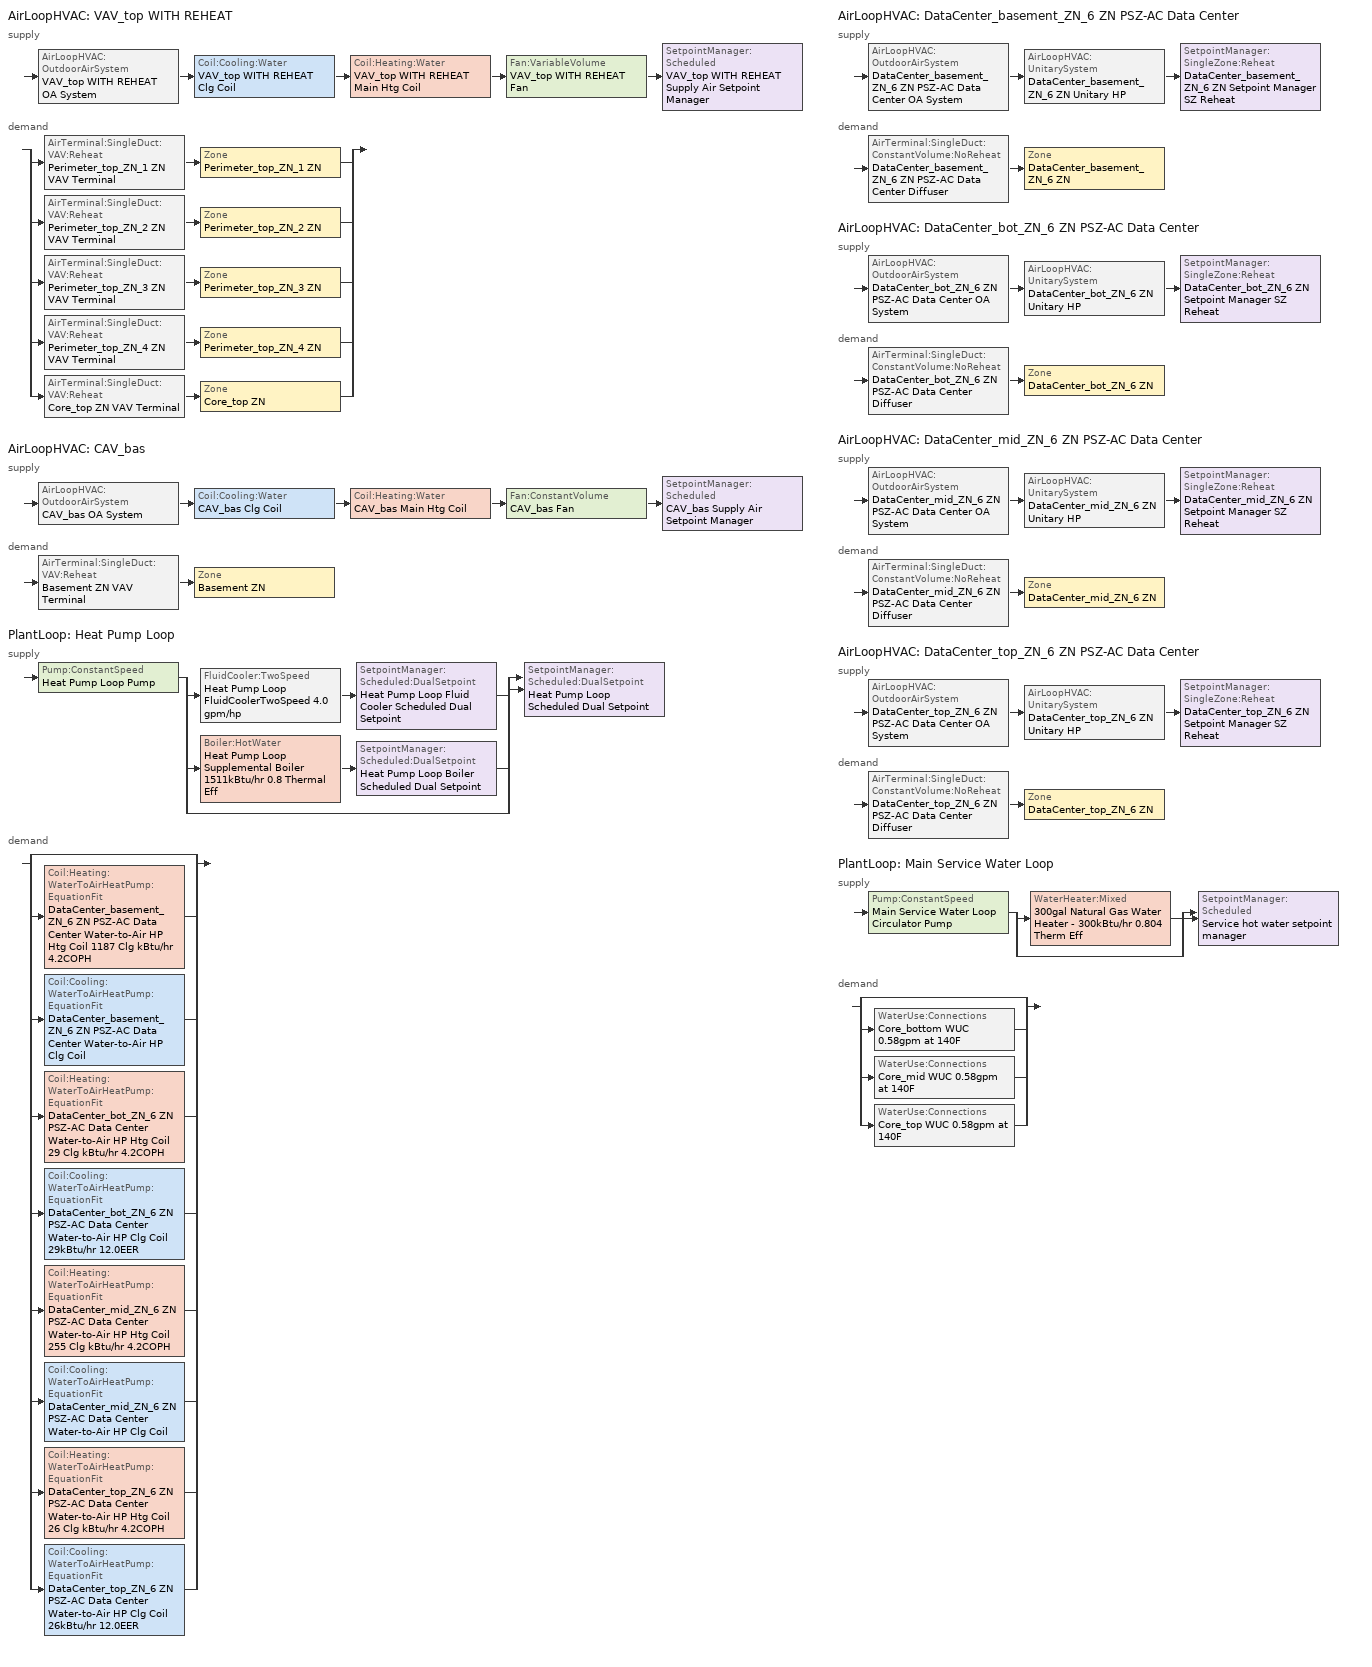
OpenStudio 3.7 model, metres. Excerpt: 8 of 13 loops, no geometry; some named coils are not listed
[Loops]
AirLoopHVAC 'VAV_top WITH REHEAT'
 supply: AirLoopHVAC:OutdoorAirSystem 'VAV_top WITH REHEAT OA System' > Coil:Cooling:Water 'VAV_top WITH REHEAT Clg Coil' > Coil:Heating:Water 'VAV_top WITH REHEAT Main Htg Coil' > Fan:VariableVolume 'VAV_top WITH REHEAT Fan' > SetpointManager:Scheduled 'VAV_top WITH REHEAT Supply Air Setpoint Manager'
 demand: split
  | AirTerminal:SingleDuct:VAV:Reheat 'Perimeter_top_ZN_1 ZN VAV Terminal' > Zone 'Perimeter_top_ZN_1 ZN'
  | AirTerminal:SingleDuct:VAV:Reheat 'Perimeter_top_ZN_2 ZN VAV Terminal' > Zone 'Perimeter_top_ZN_2 ZN'
  | AirTerminal:SingleDuct:VAV:Reheat 'Perimeter_top_ZN_3 ZN VAV Terminal' > Zone 'Perimeter_top_ZN_3 ZN'
  | AirTerminal:SingleDuct:VAV:Reheat 'Perimeter_top_ZN_4 ZN VAV Terminal' > Zone 'Perimeter_top_ZN_4 ZN'
  | AirTerminal:SingleDuct:VAV:Reheat 'Core_top ZN VAV Terminal' > Zone 'Core_top ZN'
AirLoopHVAC 'CAV_bas'
 supply: AirLoopHVAC:OutdoorAirSystem 'CAV_bas OA System' > Coil:Cooling:Water 'CAV_bas Clg Coil' > Coil:Heating:Water 'CAV_bas Main Htg Coil' > Fan:ConstantVolume 'CAV_bas Fan' > SetpointManager:Scheduled 'CAV_bas Supply Air Setpoint Manager'
 demand: AirTerminal:SingleDuct:VAV:Reheat 'Basement ZN VAV Terminal' > Zone 'Basement ZN'
PlantLoop 'Heat Pump Loop'
 supply: Pump:ConstantSpeed 'Heat Pump Loop Pump' > split
  | FluidCooler:TwoSpeed 'Heat Pump Loop FluidCoolerTwoSpeed 4.0 gpm/hp' > SetpointManager:Scheduled:DualSetpoint 'Heat Pump Loop Fluid Cooler Scheduled Dual Setpoint'
  | Boiler:HotWater 'Heat Pump Loop Supplemental Boiler 1511kBtu/hr 0.8 Thermal Eff' > SetpointManager:Scheduled:DualSetpoint 'Heat Pump Loop Boiler Scheduled Dual Setpoint'
  | bypass
  join > SetpointManager:Scheduled:DualSetpoint 'Heat Pump Loop Scheduled Dual Setpoint'
 demand: split
  | bypass
  | Coil:Heating:WaterToAirHeatPump:EquationFit 'DataCenter_basement_ZN_6 ZN PSZ-AC Data Center Water-to-Air HP Htg Coil 1187 Clg kBtu/hr 4.2COPH'
  | Coil:Cooling:WaterToAirHeatPump:EquationFit 'DataCenter_basement_ZN_6 ZN PSZ-AC Data Center Water-to-Air HP Clg Coil'
  | Coil:Heating:WaterToAirHeatPump:EquationFit 'DataCenter_bot_ZN_6 ZN PSZ-AC Data Center Water-to-Air HP Htg Coil 29 Clg kBtu/hr 4.2COPH'
  | Coil:Cooling:WaterToAirHeatPump:EquationFit 'DataCenter_bot_ZN_6 ZN PSZ-AC Data Center Water-to-Air HP Clg Coil 29kBtu/hr 12.0EER'
  | Coil:Heating:WaterToAirHeatPump:EquationFit 'DataCenter_mid_ZN_6 ZN PSZ-AC Data Center Water-to-Air HP Htg Coil 255 Clg kBtu/hr 4.2COPH'
  | Coil:Cooling:WaterToAirHeatPump:EquationFit 'DataCenter_mid_ZN_6 ZN PSZ-AC Data Center Water-to-Air HP Clg Coil'
  | Coil:Heating:WaterToAirHeatPump:EquationFit 'DataCenter_top_ZN_6 ZN PSZ-AC Data Center Water-to-Air HP Htg Coil 26 Clg kBtu/hr 4.2COPH'
  | Coil:Cooling:WaterToAirHeatPump:EquationFit 'DataCenter_top_ZN_6 ZN PSZ-AC Data Center Water-to-Air HP Clg Coil 26kBtu/hr 12.0EER'
AirLoopHVAC 'DataCenter_basement_ZN_6 ZN PSZ-AC Data Center'
 supply: AirLoopHVAC:OutdoorAirSystem 'DataCenter_basement_ZN_6 ZN PSZ-AC Data Center OA System' > AirLoopHVAC:UnitarySystem 'DataCenter_basement_ZN_6 ZN Unitary HP' > SetpointManager:SingleZone:Reheat 'DataCenter_basement_ZN_6 ZN Setpoint Manager SZ Reheat'
 demand: AirTerminal:SingleDuct:ConstantVolume:NoReheat 'DataCenter_basement_ZN_6 ZN PSZ-AC Data Center Diffuser' > Zone 'DataCenter_basement_ZN_6 ZN'
AirLoopHVAC 'DataCenter_bot_ZN_6 ZN PSZ-AC Data Center'
 supply: AirLoopHVAC:OutdoorAirSystem 'DataCenter_bot_ZN_6 ZN PSZ-AC Data Center OA System' > AirLoopHVAC:UnitarySystem 'DataCenter_bot_ZN_6 ZN Unitary HP' > SetpointManager:SingleZone:Reheat 'DataCenter_bot_ZN_6 ZN Setpoint Manager SZ Reheat'
 demand: AirTerminal:SingleDuct:ConstantVolume:NoReheat 'DataCenter_bot_ZN_6 ZN PSZ-AC Data Center Diffuser' > Zone 'DataCenter_bot_ZN_6 ZN'
AirLoopHVAC 'DataCenter_mid_ZN_6 ZN PSZ-AC Data Center'
 supply: AirLoopHVAC:OutdoorAirSystem 'DataCenter_mid_ZN_6 ZN PSZ-AC Data Center OA System' > AirLoopHVAC:UnitarySystem 'DataCenter_mid_ZN_6 ZN Unitary HP' > SetpointManager:SingleZone:Reheat 'DataCenter_mid_ZN_6 ZN Setpoint Manager SZ Reheat'
 demand: AirTerminal:SingleDuct:ConstantVolume:NoReheat 'DataCenter_mid_ZN_6 ZN PSZ-AC Data Center Diffuser' > Zone 'DataCenter_mid_ZN_6 ZN'
AirLoopHVAC 'DataCenter_top_ZN_6 ZN PSZ-AC Data Center'
 supply: AirLoopHVAC:OutdoorAirSystem 'DataCenter_top_ZN_6 ZN PSZ-AC Data Center OA System' > AirLoopHVAC:UnitarySystem 'DataCenter_top_ZN_6 ZN Unitary HP' > SetpointManager:SingleZone:Reheat 'DataCenter_top_ZN_6 ZN Setpoint Manager SZ Reheat'
 demand: AirTerminal:SingleDuct:ConstantVolume:NoReheat 'DataCenter_top_ZN_6 ZN PSZ-AC Data Center Diffuser' > Zone 'DataCenter_top_ZN_6 ZN'
PlantLoop 'Main Service Water Loop'
 supply: Pump:ConstantSpeed 'Main Service Water Loop Circulator Pump' > split
  | WaterHeater:Mixed '300gal Natural Gas Water Heater - 300kBtu/hr 0.804 Therm Eff'
  | bypass
  join > SetpointManager:Scheduled 'Service hot water setpoint manager'
 demand: split
  | bypass
  | WaterUse:Connections 'Core_bottom WUC 0.58gpm at 140F'
  | WaterUse:Connections 'Core_mid WUC 0.58gpm at 140F'
  | WaterUse:Connections 'Core_top WUC 0.58gpm at 140F'
[Sizing:Zone] Zone Cooling Design Supply Air Temperature Input Method=SupplyAirTemperature; Zone Cooling Design Supply Air Temperature {C}=12.7778; Zone Cooling Design Supply Air Temperature Difference {deltaC}=11.11; Zone Heating Design Supply Air Temperature Input Method=SupplyAirTemperature; Zone Heating Design Supply Air Temperature Difference {deltaC}=11.11; Zone Cooling Design Supply Air Humidity Ratio {kg-H2O/kg-air}=0.0085; Zone Heating Design Supply Air Humidity Ratio {kg-H2O/kg-air}=0.008; Heating Design Air Flow Method=DesignDay; Account for Dedicated Outdoor Air System=No; Dedicated Outdoor Air System Control Strategy=NeutralSupplyAir; Dedicated Outdoor Air Low Setpoint Temperature for Design {C}=autosize; Dedicated Outdoor Air High Setpoint Temperature for Design {C}=autosize; Zone Load Sizing Method=Sensible Load Only No Latent Load; Zone Latent Cooling Design Supply Air Humidity Ratio Input Method=HumidityRatioDifference; Zone Cooling Design Supply Air Humidity Ratio Difference {kgWater/kgDryAir}=0.005; Zone Latent Heating Design Supply Air Humidity Ratio Input Method=HumidityRatioDifference; Zone Humidification Design Supply Air Humidity Ratio Difference {kgWater/kgDryAir}=0.005
Name | Zone Heating Design Supply Air Temperature {C} | Cooling Design Air Flow Method
Basement ZN | 50 | DesignDayWithLimit
Core_top ZN; Perimeter_top_ZN_1 ZN; Perimeter_top_ZN_2 ZN; Perimeter_top_ZN_3 ZN; Perimeter_top_ZN_4 ZN | 40 | DesignDayWithLimit
DataCenter_basement_ZN_6 ZN; DataCenter_bot_ZN_6 ZN; DataCenter_mid_ZN_6 ZN; DataCenter_top_ZN_6 ZN | 40 | DesignDay
[Zone equipment]
Basement ZN: Basement ZN VAV Terminal
Core_top ZN: Core_top ZN VAV Terminal
DataCenter_basement_ZN_6 ZN: DataCenter_basement_ZN_6 ZN PSZ-AC Data Center Diffuser
DataCenter_bot_ZN_6 ZN: DataCenter_bot_ZN_6 ZN PSZ-AC Data Center Diffuser
DataCenter_mid_ZN_6 ZN: DataCenter_mid_ZN_6 ZN PSZ-AC Data Center Diffuser
DataCenter_top_ZN_6 ZN: DataCenter_top_ZN_6 ZN PSZ-AC Data Center Diffuser
Perimeter_top_ZN_1 ZN: Perimeter_top_ZN_1 ZN VAV Terminal
Perimeter_top_ZN_2 ZN: Perimeter_top_ZN_2 ZN VAV Terminal
Perimeter_top_ZN_3 ZN: Perimeter_top_ZN_3 ZN VAV Terminal
Perimeter_top_ZN_4 ZN: Perimeter_top_ZN_4 ZN VAV Terminal
[PlantLoop] Minimum Loop Temperature {C}=10; Plant Loop Volume {m3}=Autocalculate
Name | Fluid Type | Glycol Concentration | Maximum Loop Temperature {C} | Load Distribution Scheme
Heat Pump Loop | EthyleneGlycol | 40 | 35 | SequentialLoad
Main Service Water Loop |  | 0 | 60 | Optimal
[Sizing:Plant] Loop Type=Heating; Sizing Option=NonCoincident; Zone Timesteps in Averaging Window=1; Coincident Sizing Factor Mode=None
Name | Design Loop Exit Temperature {C} | Loop Design Temperature Difference {deltaC}
Heat Pump Loop | 39 | 11
Main Service Water Loop | 60 | 5
[SetpointManager:Scheduled] Control Variable=Temperature
Name | Schedule | Setpoint Node or NodeList
VAV_top WITH REHEAT Supply Air Setpoint Manager | Supply Air Temp - 55.0F 2 | VAV_top WITH REHEAT Supply Outlet Node
CAV_bas Supply Air Setpoint Manager | Supply Air Temp - 55.0F 3 | CAV_bas Supply Outlet Node
Service hot water setpoint manager | Service Water Loop Temp - 140F | Main Service Water Loop Supply Outlet Node
[Boiler:HotWater]
Heat Pump Loop Supplemental Boiler 1511kBtu/hr 0.8 Thermal Eff: Fuel Type=NaturalGas; Nominal Thermal Efficiency=0.8; Efficiency Curve Temperature Evaluation Variable=LeavingBoiler; Normalized Boiler Efficiency Curve=Boiler with No Minimum Turndown; Minimum Part Load Ratio=0; Maximum Part Load Ratio=1.2; Optimum Part Load Ratio=1; Water Outlet Upper Temperature Limit {C}=95; Boiler Flow Mode=ConstantFlow; On Cycle Parasitic Electric Load {W}=0; Off Cycle Parasitic Fuel Load {W}=0; Sizing Factor=1
[Pump:ConstantSpeed] Rated Flow Rate {m3/s}=autosize; Rated Power Consumption {W}=autosize; Fraction of Motor Inefficiencies to Fluid Stream=0; Pump Control Type=Intermittent; Design Power Sizing Method=PowerPerFlowPerPressure; Design Electric Power per Unit Flow Rate {W/(m3/s)}=348701.1; Design Shaft Power per Unit Flow Rate per Unit Head {W-s/m3-Pa}=1.28205
Name | Rated Pump Head {Pa} | Motor Efficiency
Heat Pump Loop Pump | 179344 | 0.875
Main Service Water Loop Circulator Pump | 29891 | 0.825
[AirLoopHVAC] Design Supply Air Flow Rate {m3/s}=autosize; Design Return Air Flow Fraction of Supply Air Flow=1
Name | Availability Schedule
VAV_top WITH REHEAT; CAV_bas | OfficeLarge HVACOperationSchd
DataCenter_basement_ZN_6 ZN PSZ-AC Data Center; DataCenter_bot_ZN_6 ZN PSZ-AC Data Center; DataCenter_mid_ZN_6 ZN PSZ-AC Data Center; DataCenter_top_ZN_6 ZN PSZ-AC Data Center | Always On Discrete
[Sizing:System] Type of Load to Size On=Sensible; Preheat Design Temperature {C}=7.22222; Preheat Design Humidity Ratio {kg-H2O/kg-Air}=0.008; Precool Design Temperature {C}=12.7778; Precool Design Humidity Ratio {kg-H2O/kg-Air}=0.008; Central Cooling Design Supply Air Temperature {C}=12.7778; Sizing Option=Coincident; 100% Outdoor Air in Cooling=No; 100% Outdoor Air in Heating=No; Central Cooling Design Supply Air Humidity Ratio {kg-H2O/kg-Air}=0.0085; Central Heating Design Supply Air Humidity Ratio {kg-H2O/kg-Air}=0.008; Cooling Design Air Flow Method=DesignDay; Cooling Design Air Flow Rate {m3/s}=0; Heating Design Air Flow Method=DesignDay; Heating Design Air Flow Rate {m3/s}=0; System Outdoor Air Method=ZoneSum; Zone Maximum Outdoor Air Fraction=1; Cooling Supply Air Flow Rate Per Floor Area {m3/s-m2}=0.00996765; Cooling Fraction of Autosized Cooling Supply Air Flow Rate=1; Cooling Supply Air Flow Rate Per Unit Cooling Capacity {m3/s-W}=3.94755e-05; Heating Supply Air Flow Rate Per Floor Area {m3/s-m2}=0.00996765; Heating Fraction of Autosized Heating Supply Air Flow Rate=1; Heating Fraction of Autosized Cooling Supply Air Flow Rate=1; Heating Supply Air Flow Rate Per Unit Heating Capacity {m3/s-W}=3.15882e-05; Cooling Design Capacity Method=CoolingDesignCapacity; Cooling Design Capacity {W}=autosize; Cooling Design Capacity Per Floor Area {W/m2}=234.7; Fraction of Autosized Cooling Design Capacity=1; Heating Design Capacity Method=HeatingDesignCapacity; Heating Design Capacity {W}=autosize; Heating Design Capacity Per Floor Area {W/m2}=157; Fraction of Autosized Heating Design Capacity=1; Central Cooling Capacity Control Method=OnOff
Name | Design Outdoor Air Flow Rate {m3/s} | Central Heating Maximum System Air Flow Ratio | Central Heating Design Supply Air Temperature {C}
VAV_top WITH REHEAT | 2.53819 | 0.3 | 12.7778
CAV_bas | Autosize | 1 | 16.6667
DataCenter_basement_ZN_6 ZN PSZ-AC Data Center; DataCenter_bot_ZN_6 ZN PSZ-AC Data Center; DataCenter_mid_ZN_6 ZN PSZ-AC Data Center; DataCenter_top_ZN_6 ZN PSZ-AC Data Center | Autosize | 1 | 40
[Fan:VariableVolume]
VAV_top WITH REHEAT Fan: Availability Schedule=Always On Discrete; Fan Total Efficiency=0.6045; Pressure Rise {Pa}=1389.92; Maximum Flow Rate {m3/s}=Autosize; Fan Power Minimum Flow Rate Input Method=Fraction; Fan Power Minimum Flow Fraction=0.25; Fan Power Minimum Air Flow Rate {m3/s}=0; Motor Efficiency=0.93; Motor In Airstream Fraction=1; Fan Power Coefficient 1=0.04076; Fan Power Coefficient 2=0.0881; Fan Power Coefficient 3=-0.0729; Fan Power Coefficient 4=0.9437; Fan Power Coefficient 5=0
[Controller:OutdoorAir] Minimum Outdoor Air Flow Rate {m3/s}=autosize; Maximum Outdoor Air Flow Rate {m3/s}=Autosize; Economizer Control Type=NoEconomizer; Economizer Control Action Type=ModulateFlow; Economizer Maximum Limit Enthalpy {J/kg}=64000; Minimum Limit Type=FixedMinimum; High Humidity Control=No; Heat Recovery Bypass Control Type=BypassWhenWithinEconomizerLimits; Economizer Operation Staging=InterlockedWithMechanicalCooling
Name | Economizer Maximum Limit Dry-Bulb Temperature {C} | Lockout Type | Minimum Outdoor Air Schedule | Controller Mechanical Ventilation | Minimum Fraction of Outdoor Air Schedule
VAV_top WITH REHEAT OA Controller | 12.7778 | LockoutWithHeating | OfficeLarge MinOA_MotorizedDamper_Sched | VAV_top WITH REHEAT Vent Controller
CAV_bas OA Controller | 12.7778 | LockoutWithHeating | OfficeLarge HVACOperationSchd | CAV_bas Vent Controller | OfficeLarge MinOA_MotorizedDamper_Sched
DataCenter_basement_ZN_6 ZN PSZ-AC Data Center OA System Controller | 28 | LockoutWithCompressor | DataCenter_basement_ZN_6 ZN PSZ-AC Data Center Occ Sch | Controller Mechanical Ventilation 1
DataCenter_bot_ZN_6 ZN PSZ-AC Data Center OA System Controller | 28 | LockoutWithCompressor | DataCenter_bot_ZN_6 ZN PSZ-AC Data Center Occ Sch | Controller Mechanical Ventilation 2
DataCenter_mid_ZN_6 ZN PSZ-AC Data Center OA System Controller | 28 | LockoutWithCompressor | DataCenter_mid_ZN_6 ZN PSZ-AC Data Center Occ Sch | Controller Mechanical Ventilation 3
DataCenter_top_ZN_6 ZN PSZ-AC Data Center OA System Controller | 28 | LockoutWithCompressor | DataCenter_top_ZN_6 ZN PSZ-AC Data Center Occ Sch | Controller Mechanical Ventilation 4
[Controller:MechanicalVentilation] Availability Schedule=Always On Discrete
Name | System Outdoor Air Method
VAV_top WITH REHEAT Vent Controller; CAV_bas Vent Controller | ZoneSum
Controller Mechanical Ventilation 1; Controller Mechanical Ventilation 2; Controller Mechanical Ventilation 3; Controller Mechanical Ventilation 4
[AirLoopHVAC:OutdoorAirSystem]
Name | Controller
VAV_top WITH REHEAT OA System | VAV_top WITH REHEAT OA Controller
CAV_bas OA System | CAV_bas OA Controller
DataCenter_basement_ZN_6 ZN PSZ-AC Data Center OA System | DataCenter_basement_ZN_6 ZN PSZ-AC Data Center OA System Controller
DataCenter_bot_ZN_6 ZN PSZ-AC Data Center OA System | DataCenter_bot_ZN_6 ZN PSZ-AC Data Center OA System Controller
DataCenter_mid_ZN_6 ZN PSZ-AC Data Center OA System | DataCenter_mid_ZN_6 ZN PSZ-AC Data Center OA System Controller
DataCenter_top_ZN_6 ZN PSZ-AC Data Center OA System | DataCenter_top_ZN_6 ZN PSZ-AC Data Center OA System Controller
[AirTerminal:SingleDuct:VAV:Reheat] Availability Schedule=Always On Discrete; Maximum Air Flow Rate {m3/s}=AutoSize; Zone Minimum Air Flow Input Method=Constant; Fixed Minimum Air Flow Rate {m3/s}=0; Maximum Hot Water or Steam Flow Rate {m3/s}=AutoSize; Minimum Hot Water or Steam Flow Rate {m3/s}=0; Convergence Tolerance=0.001; Damper Heating Action=ReverseWithLimits; Maximum Flow Fraction During Reheat=0.5; Control For Outdoor Air=No
Name | Constant Minimum Air Flow Fraction | Reheat Coil | Maximum Flow per Zone Floor Area During Reheat {m3/s-m2} | Maximum Reheat Air Temperature {C}
Perimeter_top_ZN_1 ZN VAV Terminal | 0.3 | Perimeter_top_ZN_1 ZN Reheat Coil | AutoSize | 40
Perimeter_top_ZN_2 ZN VAV Terminal | 0.3 | Perimeter_top_ZN_2 ZN Reheat Coil | AutoSize | 40
Perimeter_top_ZN_3 ZN VAV Terminal | 0.3 | Perimeter_top_ZN_3 ZN Reheat Coil | AutoSize | 40
Perimeter_top_ZN_4 ZN VAV Terminal | 0.3 | Perimeter_top_ZN_4 ZN Reheat Coil | AutoSize | 40
Core_top ZN VAV Terminal | 0.332314 | Core_top ZN Reheat Coil | AutoSize | 40
Basement ZN VAV Terminal | 0.3 | Basement ZN Reheat Coil | 0 | 50
[Fan:ConstantVolume]
CAV_bas Fan: Availability Schedule=Always On Discrete; Fan Total Efficiency=0.56875; Pressure Rise {Pa}=622.722; Maximum Flow Rate {m3/s}=AutoSize; Motor Efficiency=0.875; Motor In Airstream Fraction=1
[SetpointManager:Scheduled:DualSetpoint] High Setpoint Schedule=Heat Pump Loop High Temp - 87F; Low Setpoint Schedule=Heat Pump Loop Low Temp - 67F
Name | Setpoint Node or NodeList
Heat Pump Loop Scheduled Dual Setpoint | Heat Pump Loop Supply Outlet Node
Heat Pump Loop Fluid Cooler Scheduled Dual Setpoint | Heat Pump Loop FluidCoolerTwoSpeed 4.0 gpm/hp Outlet Water Node
Heat Pump Loop Boiler Scheduled Dual Setpoint | Heat Pump Loop Supplemental Boiler 1511kBtu/hr 0.8 Thermal Eff Outlet Water Node
[FluidCooler:TwoSpeed]
Heat Pump Loop FluidCoolerTwoSpeed 4.0 gpm/hp: Performance Input Method=UFactorTimesAreaAndDesignWaterFlowRate; High Fan Speed U-factor Times Area Value {W/K}=autosize; Low Fan Speed U-factor Times Area Value {W/K}=autosize; Low Fan Speed U-Factor Times Area Sizing Factor=0.6; High Speed Nominal Capacity {W}=58601; Low Speed Nominal Capacity {W}=28601; Low Speed Nominal Capacity Sizing Factor=0.5; Design Entering Water Temperature {C}=51.67; Design Entering Air Temperature {C}=35; Design Entering Air Wet-bulb Temperature {C}=25.6; Design Water Flow Rate {m3/s}=autosize; High Fan Speed Air Flow Rate {m3/s}=autosize; High Fan Speed Fan Power {W}=30733.3; Low Fan Speed Air Flow Rate {m3/s}=autosize; Low Fan Speed Air Flow Rate Sizing Factor=0.5; Low Fan Speed Fan Power {W}=9219.99; Low Fan Speed Fan Power Sizing Factor=0.16
[SetpointManager:SingleZone:Reheat] Minimum Supply Air Temperature {C}=12.7778; Maximum Supply Air Temperature {C}=40
Name | Control Zone | Setpoint Node or NodeList
DataCenter_basement_ZN_6 ZN Setpoint Manager SZ Reheat | DataCenter_basement_ZN_6 ZN | DataCenter_basement_ZN_6 ZN PSZ-AC Data Center Supply Outlet Node
DataCenter_bot_ZN_6 ZN Setpoint Manager SZ Reheat | DataCenter_bot_ZN_6 ZN | DataCenter_bot_ZN_6 ZN PSZ-AC Data Center Supply Outlet Node
DataCenter_mid_ZN_6 ZN Setpoint Manager SZ Reheat | DataCenter_mid_ZN_6 ZN | DataCenter_mid_ZN_6 ZN PSZ-AC Data Center Supply Outlet Node
DataCenter_top_ZN_6 ZN Setpoint Manager SZ Reheat | DataCenter_top_ZN_6 ZN | DataCenter_top_ZN_6 ZN PSZ-AC Data Center Supply Outlet Node
[Fan:OnOff] Availability Schedule=Always On Discrete; Maximum Flow Rate {m3/s}=autosize; Motor In Airstream Fraction=1
Name | Fan Total Efficiency | Pressure Rise {Pa} | Motor Efficiency | Fan Power Ratio Function of Speed Ratio Curve | Fan Efficiency Ratio Function of Speed Ratio Curve
DataCenter_basement_ZN_6 ZN PSZ-AC Data Center Fan | 0.6045 | 1018.77 | 0.93 | Fan On Off Power Curve | Fan On Off Efficiency Curve
DataCenter_bot_ZN_6 ZN PSZ-AC Data Center Fan | 0.53625 | 622.722 | 0.825 | Fan On Off Power Curve 1 | Fan On Off Efficiency Curve 1
DataCenter_mid_ZN_6 ZN PSZ-AC Data Center Fan | 0.58175 | 1018.77 | 0.895 | Fan On Off Power Curve 2 | Fan On Off Efficiency Curve 2
DataCenter_top_ZN_6 ZN PSZ-AC Data Center Fan | 0.53625 | 622.722 | 0.825 | Fan On Off Power Curve 3 | Fan On Off Efficiency Curve 3
[Coil:Heating:WaterToAirHeatPump:EquationFit] Rated Heating Coefficient of Performance {W/W}=4.2; Rated Entering Water Temperature {C}=20; Rated Entering Air Dry-Bulb Temperature {C}=20; Ratio of Rated Heating Capacity to Rated Cooling Capacity=1
Name | Heating Capacity Curve | Heating Power Consumption Curve | Part Load Fraction Correlation Curve
DataCenter_basement_ZN_6 ZN PSZ-AC Data Center Water-to-Air HP Htg Coil 1187 Clg kBtu/hr 4.2COPH | Curve Quad Linear 1 | Curve Quad Linear 2 | DataCenter_basement_ZN_6 ZN Unitary HP-AutogeneratedPLFCurve
DataCenter_bot_ZN_6 ZN PSZ-AC Data Center Water-to-Air HP Htg Coil 29 Clg kBtu/hr 4.2COPH | Curve Quad Linear 4 | Curve Quad Linear 5 | DataCenter_bot_ZN_6 ZN Unitary HP-AutogeneratedPLFCurve
DataCenter_mid_ZN_6 ZN PSZ-AC Data Center Water-to-Air HP Htg Coil 255 Clg kBtu/hr 4.2COPH | Curve Quad Linear 7 | Curve Quad Linear 8 | DataCenter_mid_ZN_6 ZN Unitary HP-AutogeneratedPLFCurve
DataCenter_top_ZN_6 ZN PSZ-AC Data Center Water-to-Air HP Htg Coil 26 Clg kBtu/hr 4.2COPH | Curve Quad Linear 10 | Curve Quad Linear 11 | DataCenter_top_ZN_6 ZN Unitary HP-AutogeneratedPLFCurve
[Coil:Cooling:WaterToAirHeatPump:EquationFit] Rated Entering Water Temperature {C}=30; Rated Entering Air Dry-Bulb Temperature {C}=27; Rated Entering Air Wet-Bulb Temperature {C}=19; Maximum Cycling Rate {cycles/hr}=2.5; Latent Capacity Time Constant {s}=60; Fan Delay Time {s}=60
Name | Rated Cooling Coefficient of Performance {W/W} | Total Cooling Capacity Curve | Sensible Cooling Capacity Curve | Cooling Power Consumption Curve | Part Load Fraction Correlation Curve
DataCenter_basement_ZN_6 ZN PSZ-AC Data Center Water-to-Air HP Clg Coil | 3.4 | TotCoolCapCurve | Curve Quint Linear 1 | Curve Quad Linear 3 | DataCenter_basement_ZN_6 ZN Unitary HP-AutogeneratedPLFCurve
DataCenter_bot_ZN_6 ZN PSZ-AC Data Center Water-to-Air HP Clg Coil 29kBtu/hr 12.0EER | 4.13178 | TotCoolCapCurve 1 | Curve Quint Linear 2 | Curve Quad Linear 6 | DataCenter_bot_ZN_6 ZN Unitary HP-AutogeneratedPLFCurve
DataCenter_mid_ZN_6 ZN PSZ-AC Data Center Water-to-Air HP Clg Coil | 3.4 | TotCoolCapCurve 2 | Curve Quint Linear 3 | Curve Quad Linear 9 | DataCenter_mid_ZN_6 ZN Unitary HP-AutogeneratedPLFCurve
DataCenter_top_ZN_6 ZN PSZ-AC Data Center Water-to-Air HP Clg Coil 26kBtu/hr 12.0EER | 4.13178 | TotCoolCapCurve 3 | Curve Quint Linear 4 | Curve Quad Linear 12 | DataCenter_top_ZN_6 ZN Unitary HP-AutogeneratedPLFCurve
[Coil:Heating:Electric] Availability Schedule=Always On Discrete; Efficiency=1
DataCenter_basement_ZN_6 ZN PSZ-AC Data Center Electric Backup Htg Coil; DataCenter_bot_ZN_6 ZN PSZ-AC Data Center Electric Backup Htg Coil; DataCenter_mid_ZN_6 ZN PSZ-AC Data Center Electric Backup Htg Coil; DataCenter_top_ZN_6 ZN PSZ-AC Data Center Electric Backup Htg Coil
[AirLoopHVAC:UnitarySystem] Control Type=Load; Dehumidification Control Type=None; Fan Placement=BlowThrough; Supply Air Fan Operating Mode Schedule=Always On Discrete; DX Heating Coil Sizing Ratio=1; Use DOAS DX Cooling Coil=No; DOAS DX Cooling Coil Leaving Minimum Air Temperature {C}=2; Latent Load Control=SensibleOnlyLoadControl; Supply Air Flow Rate Method During Cooling Operation=SupplyAirFlowRate; Supply Air Flow Rate During Cooling Operation {m3/s}=Autosize; Supply Air Flow Rate Method During Heating Operation=SupplyAirFlowRate; Supply Air Flow Rate During Heating Operation {m3/s}=Autosize; Supply Air Flow Rate Method When No Cooling or Heating is Required=None; Maximum Supply Air Temperature {C}=80; Maximum Outdoor Dry-Bulb Temperature for Supplemental Heater Operation {C}=4.44444; Ancilliary On-Cycle Electric Power {W}=0; Ancilliary Off-Cycle Electric Power {W}=0
Name | Controlling Zone or Thermostat Location | Supply Fan | Heating Coil | Cooling Coil | Supplemental Heating Coil
DataCenter_basement_ZN_6 ZN Unitary HP | DataCenter_basement_ZN_6 ZN | DataCenter_basement_ZN_6 ZN PSZ-AC Data Center Fan | DataCenter_basement_ZN_6 ZN PSZ-AC Data Center Water-to-Air HP Htg Coil 1187 Clg kBtu/hr 4.2COPH | DataCenter_basement_ZN_6 ZN PSZ-AC Data Center Water-to-Air HP Clg Coil | DataCenter_basement_ZN_6 ZN PSZ-AC Data Center Electric Backup Htg Coil
DataCenter_bot_ZN_6 ZN Unitary HP | DataCenter_bot_ZN_6 ZN | DataCenter_bot_ZN_6 ZN PSZ-AC Data Center Fan | DataCenter_bot_ZN_6 ZN PSZ-AC Data Center Water-to-Air HP Htg Coil 29 Clg kBtu/hr 4.2COPH | DataCenter_bot_ZN_6 ZN PSZ-AC Data Center Water-to-Air HP Clg Coil 29kBtu/hr 12.0EER | DataCenter_bot_ZN_6 ZN PSZ-AC Data Center Electric Backup Htg Coil
DataCenter_mid_ZN_6 ZN Unitary HP | DataCenter_mid_ZN_6 ZN | DataCenter_mid_ZN_6 ZN PSZ-AC Data Center Fan | DataCenter_mid_ZN_6 ZN PSZ-AC Data Center Water-to-Air HP Htg Coil 255 Clg kBtu/hr 4.2COPH | DataCenter_mid_ZN_6 ZN PSZ-AC Data Center Water-to-Air HP Clg Coil | DataCenter_mid_ZN_6 ZN PSZ-AC Data Center Electric Backup Htg Coil
DataCenter_top_ZN_6 ZN Unitary HP | DataCenter_top_ZN_6 ZN | DataCenter_top_ZN_6 ZN PSZ-AC Data Center Fan | DataCenter_top_ZN_6 ZN PSZ-AC Data Center Water-to-Air HP Htg Coil 26 Clg kBtu/hr 4.2COPH | DataCenter_top_ZN_6 ZN PSZ-AC Data Center Water-to-Air HP Clg Coil 26kBtu/hr 12.0EER | DataCenter_top_ZN_6 ZN PSZ-AC Data Center Electric Backup Htg Coil
[AirTerminal:SingleDuct:ConstantVolume:NoReheat] Availability Schedule=Always On Discrete; Maximum Air Flow Rate {m3/s}=AutoSize
DataCenter_basement_ZN_6 ZN PSZ-AC Data Center Diffuser; DataCenter_bot_ZN_6 ZN PSZ-AC Data Center Diffuser; DataCenter_mid_ZN_6 ZN PSZ-AC Data Center Diffuser; DataCenter_top_ZN_6 ZN PSZ-AC Data Center Diffuser
[WaterHeater:Mixed]
300gal Natural Gas Water Heater - 300kBtu/hr 0.804 Therm Eff: Tank Volume {m3}=1.13562; Setpoint Temperature Schedule=Service Water Loop Temp - 140F; Deadband Temperature Difference {deltaC}=2; Maximum Temperature Limit {C}=60; Heater Control Type=Cycle; Heater Maximum Capacity {W}=87921.3; Heater Fuel Type=NaturalGas; Heater Thermal Efficiency=0.803984; Off Cycle Parasitic Fuel Consumption Rate {W}=8376.58; Off Cycle Parasitic Fuel Type=NaturalGas; Off Cycle Parasitic Heat Fraction to Tank=0; On Cycle Parasitic Fuel Consumption Rate {W}=8376.58; On Cycle Parasitic Fuel Type=NaturalGas; On Cycle Parasitic Heat Fraction to Tank=0; Ambient Temperature Indicator=ThermalZone; Ambient Temperature Thermal Zone=Basement ZN; Off Cycle Loss Coefficient to Ambient Temperature {W/K}=11.2595; On Cycle Loss Coefficient to Ambient Temperature {W/K}=11.2595; Use Side Effectiveness=1; Source Side Effectiveness=1; Use Side Design Flow Rate {m3/s}=autosize; Source Side Design Flow Rate {m3/s}=autosize; Indirect Water Heating Recovery Time {hr}=1.5; Source Side Flow Control Mode=IndirectHeatPrimarySetpoint
[WaterHeater:Sizing]
300gal Natural Gas Water Heater - 300kBtu/hr 0.804 Therm Eff: Design Mode=PeakDraw; Time Storage Can Meet Peak Draw {hr}=0.538503; Time for Tank Recovery {hr}=0; Nominal Tank Volume for Autosizing Plant Connections {m3}=1
[WaterUse:Connections] Drain Water Heat Exchanger Type=None; Drain Water Heat Exchanger Destination=Plant
Name | Water Use Equipment Name 1
Core_bottom WUC 0.58gpm at 140F | Core_bottom Service Water Use 0.58gpm at 140F
Core_mid WUC 0.58gpm at 140F | Core_mid Service Water Use 0.58gpm at 140F
Core_top WUC 0.58gpm at 140F | Core_top Service Water Use 0.58gpm at 140F
[WaterUse:Equipment:Definition] Peak Flow Rate {m3/s}=3.65923e-05; Sensible Fraction Schedule=Fraction Sensible - 0.2; Latent Fraction Schedule=Fraction Latent - 0.05
Name | Target Temperature Schedule
Main Service Water Use Def 0.58gpm | Mixed Water At Faucet Temp - 140F
Main Service Water Use Def 0.58gpm 1 | Mixed Water At Faucet Temp - 140F 1
Main Service Water Use Def 0.58gpm 2 | Mixed Water At Faucet Temp - 140F 2
[WaterUse:Equipment] Flow Rate Fraction Schedule=OfficeLarge BLDG_SWH_SCH
Name | Water Use Equipment Definition | Space
Core_bottom Service Water Use 0.58gpm at 140F | Main Service Water Use Def 0.58gpm | Core_bottom
Core_mid Service Water Use 0.58gpm at 140F | Main Service Water Use Def 0.58gpm 1 | Core_mid
Core_top Service Water Use 0.58gpm at 140F | Main Service Water Use Def 0.58gpm 2 | Core_top
[Schedule:Constant]
Always On Discrete: Value=1
[Schedule:Ruleset]
Name | Default Day Schedule | Summer Design Day Schedule | Winter Design Day Schedule
OfficeLarge HVACOperationSchd | OfficeLarge HVACOperationSchd Default | OfficeLarge HVACOperationSchd Summer Design Day | OfficeLarge HVACOperationSchd Winter Design Day
OfficeLarge MinOA_MotorizedDamper_Sched | OfficeLarge MinOA_MotorizedDamper_Sched Default | OfficeLarge MinOA_MotorizedDamper_Sched Summer Design Day | OfficeLarge MinOA_MotorizedDamper_Sched Winter Design Day
Supply Air Temp - 55.0F 2 | Supply Air Temp - 55.0F Default 2
Supply Air Temp - 55.0F 3 | Supply Air Temp - 55.0F Default 3
Heat Pump Loop High Temp - 87F | Heat Pump Loop High Temp - 87F Default
Heat Pump Loop Low Temp - 67F | Heat Pump Loop Low Temp - 67F Default
Service Water Loop Temp - 140F | Service Water Loop Temp - 140F Default
Fraction Sensible - 0.2 | Fraction Sensible - 0.2 Default
Fraction Latent - 0.05 | Fraction Latent - 0.05 Default
Mixed Water At Faucet Temp - 140F | Mixed Water At Faucet Temp - 140F Default
OfficeLarge BLDG_SWH_SCH | OfficeLarge BLDG_SWH_SCH Default | OfficeLarge BLDG_SWH_SCH Summer Design Day | OfficeLarge BLDG_SWH_SCH Winter Design Day
Mixed Water At Faucet Temp - 140F 1 | Mixed Water At Faucet Temp - 140F Default 1
Mixed Water At Faucet Temp - 140F 2 | Mixed Water At Faucet Temp - 140F Default 2
DataCenter_basement_ZN_6 ZN PSZ-AC Data Center Occ Sch | DataCenter_basement_ZN_6 ZN PSZ-AC Data Center Occ Sch Default | DataCenter_basement_ZN_6 ZN PSZ-AC Data Center Occ Sch Summer Design Day | DataCenter_basement_ZN_6 ZN PSZ-AC Data Center Occ Sch Winter Design Day
DataCenter_bot_ZN_6 ZN PSZ-AC Data Center Occ Sch | DataCenter_bot_ZN_6 ZN PSZ-AC Data Center Occ Sch Default | DataCenter_bot_ZN_6 ZN PSZ-AC Data Center Occ Sch Summer Design Day | DataCenter_bot_ZN_6 ZN PSZ-AC Data Center Occ Sch Winter Design Day
DataCenter_mid_ZN_6 ZN PSZ-AC Data Center Occ Sch | DataCenter_mid_ZN_6 ZN PSZ-AC Data Center Occ Sch Default | DataCenter_mid_ZN_6 ZN PSZ-AC Data Center Occ Sch Summer Design Day | DataCenter_mid_ZN_6 ZN PSZ-AC Data Center Occ Sch Winter Design Day
DataCenter_top_ZN_6 ZN PSZ-AC Data Center Occ Sch | DataCenter_top_ZN_6 ZN PSZ-AC Data Center Occ Sch Default | DataCenter_top_ZN_6 ZN PSZ-AC Data Center Occ Sch Summer Design Day | DataCenter_top_ZN_6 ZN PSZ-AC Data Center Occ Sch Winter Design Day
[Schedule:Day]
OfficeLarge HVACOperationSchd Default; OfficeLarge MinOA_MotorizedDamper_Sched Default; DataCenter_basement_ZN_6 ZN PSZ-AC Data Center Occ Sch Default; DataCenter_bot_ZN_6 ZN PSZ-AC Data Center Occ Sch Default; DataCenter_mid_ZN_6 ZN PSZ-AC Data Center Occ Sch Default; DataCenter_top_ZN_6 ZN PSZ-AC Data Center Occ Sch Default: 24, 0, 0
OfficeLarge HVACOperationSchd Summer Design Day; OfficeLarge HVACOperationSchd SmrDsn|Wkdy Day: 6, 0, 0, 22, 0, 1, 24, 0, 0
OfficeLarge HVACOperationSchd Winter Design Day; OfficeLarge HVACOperationSchd WntrDsn|Sat Day: 6, 0, 0, 18, 0, 1, 24, 0, 0
OfficeLarge MinOA_MotorizedDamper_Sched Summer Design Day; OfficeLarge MinOA_MotorizedDamper_Sched SmrDsn|Wkdy Day: 7, 0, 0, 22, 0, 1, 24, 0, 0
OfficeLarge MinOA_MotorizedDamper_Sched Winter Design Day; OfficeLarge MinOA_MotorizedDamper_Sched WntrDsn|Sat Day: 7, 0, 0, 18, 0, 1, 24, 0, 0
Supply Air Temp - 55.0F Default 2; Supply Air Temp - 55.0F Default 3: 24, 0, 12.7778
Heat Pump Loop High Temp - 87F Default: 24, 0, 30.5556
Heat Pump Loop Low Temp - 67F Default: 24, 0, 19.4444
Service Water Loop Temp - 140F Default; Mixed Water At Faucet Temp - 140F Default; Mixed Water At Faucet Temp - 140F Default 1; Mixed Water At Faucet Temp - 140F Default 2: 24, 0, 60
Fraction Sensible - 0.2 Default: 24, 0, 0.2
Fraction Latent - 0.05 Default: 24, 0, 0.05
OfficeLarge BLDG_SWH_SCH Default: 6, 0, 0, 7, 0, 0.07, 11, 0, 0.04, 13, 0, 0.06, 14, 0, 0.09, 15, 0, 0.06, 21, 0, 0.04, 22, 0, 0.07, 24, 0, 0.04
OfficeLarge BLDG_SWH_SCH Summer Design Day; OfficeLarge BLDG_SWH_SCH SmrDsn|Wkdy Day: 6, 0, 0, 7, 0, 0.07, 8, 0, 0.19, 9, 0, 0.35, 10, 0, 0.38, 11, 0, 0.39, 12, 0, 0.47, 13, 0, 0.57, 14, 0, 0.54, 15, 0, 0.34, 16, 0, 0.33, 17, 0, 0.44, 18, 0, 0.26, 19, 0, 0.21, 20, 0, 0.15, 21, 0, 0.17, 22, 0, 0.08, 24, 0, 0.05
OfficeLarge BLDG_SWH_SCH Winter Design Day; OfficeLarge BLDG_SWH_SCH WntrDsn|Sat Day: 6, 0, 0, 7, 0, 0.07, 8, 0, 0.11, 9, 0, 0.15, 10, 0, 0.21, 11, 0, 0.19, 12, 0, 0.23, 13, 0, 0.2, 14, 0, 0.19, 15, 0, 0.15, 16, 0, 0.13, 17, 0, 0.14, 21, 0, 0.07, 22, 0, 0.09, 24, 0, 0.05
DataCenter_basement_ZN_6 ZN PSZ-AC Data Center Occ Sch Winter Design Day; DataCenter_basement_ZN_6 ZN PSZ-AC Data Center Occ Sch Summer Design Day; DataCenter_bot_ZN_6 ZN PSZ-AC Data Center Occ Sch Winter Design Day; DataCenter_bot_ZN_6 ZN PSZ-AC Data Center Occ Sch Summer Design Day; DataCenter_mid_ZN_6 ZN PSZ-AC Data Center Occ Sch Winter Design Day; DataCenter_mid_ZN_6 ZN PSZ-AC Data Center Occ Sch Summer Design Day; DataCenter_top_ZN_6 ZN PSZ-AC Data Center Occ Sch Winter Design Day; DataCenter_top_ZN_6 ZN PSZ-AC Data Center Occ Sch Summer Design Day: 24, 0, 1
[Schedule:Rule] Date Specification Type=DateRange; Start Month=1; Start Day=1; End Month=12; End Day=31
Name | Schedule Ruleset | Rule Order | Day Schedule | Apply Monday | Apply Tuesday | Apply Wednesday | Apply Thursday | Apply Friday | Apply Saturday
Schedule Rule 25 | OfficeLarge HVACOperationSchd | 1 | OfficeLarge HVACOperationSchd SmrDsn|Wkdy Day | Yes | Yes | Yes | Yes | Yes
Schedule Rule 26 | OfficeLarge HVACOperationSchd | 0 | OfficeLarge HVACOperationSchd WntrDsn|Sat Day |  |  |  |  |  | Yes
Schedule Rule 27 | OfficeLarge MinOA_MotorizedDamper_Sched | 1 | OfficeLarge MinOA_MotorizedDamper_Sched SmrDsn|Wkdy Day | Yes | Yes | Yes | Yes | Yes
Schedule Rule 28 | OfficeLarge MinOA_MotorizedDamper_Sched | 0 | OfficeLarge MinOA_MotorizedDamper_Sched WntrDsn|Sat Day |  |  |  |  |  | Yes
Schedule Rule 29 | OfficeLarge BLDG_SWH_SCH | 1 | OfficeLarge BLDG_SWH_SCH SmrDsn|Wkdy Day | Yes | Yes | Yes | Yes | Yes
Schedule Rule 30 | OfficeLarge BLDG_SWH_SCH | 0 | OfficeLarge BLDG_SWH_SCH WntrDsn|Sat Day |  |  |  |  |  | Yes
[Curve:Cubic] Minimum Value of x=0
Name | Coefficient1 Constant | Coefficient2 x | Coefficient3 x**2 | Coefficient4 x**3 | Maximum Value of x
Fan On Off Efficiency Curve; Fan On Off Efficiency Curve 1; Fan On Off Efficiency Curve 2; Fan On Off Efficiency Curve 3 | 1 | 0 | 0 | 0 | 1
Boiler with No Minimum Turndown | 0.7463 | 1.3196 | -2.2154 | 1.1674 | 1.3
[Curve:Exponent] Coefficient1 Constant=1; Coefficient2 Constant=0; Coefficient3 Constant=0; Minimum Value of x=0; Maximum Value of x=1
Fan On Off Power Curve; Fan On Off Power Curve 1; Fan On Off Power Curve 2; Fan On Off Power Curve 3
[Curve:QuadLinear] Minimum Value of w {BasedOnField A2}=-100; Maximum Value of w {BasedOnField A2}=100; Minimum Value of x {BasedOnField A3}=-100; Maximum Value of x {BasedOnField A3}=100; Minimum Value of y {BasedOnField A4}=0; Maximum Value of y {BasedOnField A4}=100; Minimum Value of z {BasedOnField A5}=0; Maximum Value of z {BasedOnField A5}=100
Name | Coefficient1 Constant | Coefficient2 w | Coefficient3 x | Coefficient4 y | Coefficient5 z
Curve Quad Linear 1; Curve Quad Linear 4; Curve Quad Linear 7; Curve Quad Linear 10 | 0.237847 | -3.35824 | 3.8064 | 0.1792 | 0.128607
Curve Quad Linear 2; Curve Quad Linear 5; Curve Quad Linear 8; Curve Quad Linear 11 | -3.79176 | 3.38799 | 1.50226 | -0.177654 | -0.10308
TotCoolCapCurve; TotCoolCapCurve 1; TotCoolCapCurve 2; TotCoolCapCurve 3 | -4.30267 | 7.18537 | -2.23947 | 0.139996 | 0.10266
Curve Quad Linear 3; Curve Quad Linear 6; Curve Quad Linear 9; Curve Quad Linear 12 | -5.67776 | 0.438988 | 5.84528 | 0.141606 | -0.168728
[Curve:QuintLinear] Coefficient1 Constant=6.00194; Coefficient2 v=22.6301; Coefficient3 w=-26.7961; Coefficient4 x=-1.72375; Coefficient5 y=0.490645; Coefficient6 z=0.0693119; Minimum Value of v {BasedOnField A2}=-100; Maximum Value of v {BasedOnField A2}=100; Minimum Value of w {BasedOnField A2}=-100; Maximum Value of w {BasedOnField A2}=100; Minimum Value of x {BasedOnField A3}=-100; Maximum Value of x {BasedOnField A3}=100; Minimum Value of y {BasedOnField A4}=0; Maximum Value of y {BasedOnField A4}=100; Minimum Value of z {BasedOnField A5}=0; Maximum Value of z {BasedOnField A5}=100
Curve Quint Linear 1; Curve Quint Linear 2; Curve Quint Linear 3; Curve Quint Linear 4
[Curve:Linear] Coefficient1 Constant=0.833746; Coefficient2 x=0.166254; Minimum Value of x=0; Maximum Value of x=1; Minimum Curve Output=0; Maximum Curve Output=1; Input Unit Type for X=Dimensionless; Output Unit Type=Dimensionless
DataCenter_basement_ZN_6 ZN Unitary HP-AutogeneratedPLFCurve; DataCenter_bot_ZN_6 ZN Unitary HP-AutogeneratedPLFCurve; DataCenter_mid_ZN_6 ZN Unitary HP-AutogeneratedPLFCurve; DataCenter_top_ZN_6 ZN Unitary HP-AutogeneratedPLFCurve
